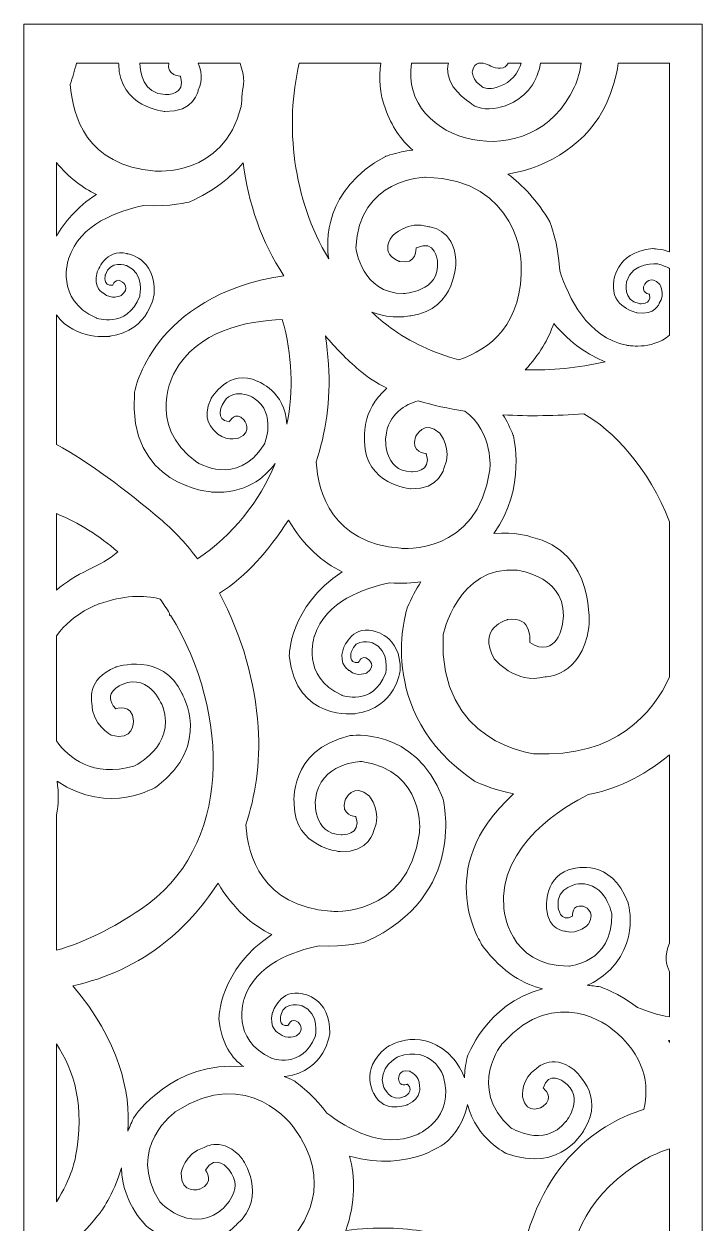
# Model space of a CAD drawing. Header units: centimetres. Extents: x -9 to 8.7, y -13.6 to 13.5.
# Drawn here: x 0.49 to 8.73, y -1.12 to 13.46 of the extents above; entities that cross this region are included whole.
import ezdxf

# ---------------------------------------------------------------- set-up
doc = ezdxf.new("R2010")
doc.units = ezdxf.units.CM
doc.header["$MEASUREMENT"] = 0
doc.layers.add('layer 1', color=7, linetype='Continuous')

msp = doc.modelspace()

# ---------------------------------------------------------------- linework, layer by layer
at = {"layer": 'layer 1', "color": 242, "lineweight": 9}
for points, knots in [([(0.49267, 13.45707), (0.49267, 13.45707), (8.73246, 13.45707), (8.73246, 13.45707), (8.73246, 13.45707), (8.73246, 13.45707), (8.73246, -13.58511), (8.73246, -13.58511), (8.73246, -13.58511), (8.73246, -13.58511), (0.49267, -13.58511), (0.49267, -13.58511), (0.49267, -13.58511), (0.49267, -13.58511), (0.49267, 13.45707), (0.49267, 13.45707)], [0, 0, 0, 0, 0.2, 0.2, 0.2, 0.2, 0.4, 0.4, 0.4, 0.4, 0.6, 0.6, 0.6, 0.6, 1, 1, 1, 1]), ([(1.12887, 12.97983), (1.12887, 12.97983), (1.6427, 12.97983), (1.6427, 12.97983), (1.6427, 12.97983), (1.64324, 12.97247), (1.64374, 12.96852), (1.64374, 12.96852), (1.64374, 12.96852), (1.64841, 12.44371), (2.20346, 12.39469), (2.20346, 12.39469), (2.20346, 12.39469), (2.56093, 12.37755), (2.61115, 12.65274), (2.61115, 12.65274), (2.61115, 12.65274), (2.67077, 12.78246), (2.64309, 12.90226), (2.60955, 12.97983), (2.60955, 12.97983), (2.60955, 12.97983), (3.12027, 12.97983), (3.12027, 12.97983), (3.12027, 12.97983), (3.14654, 12.90162), (3.15909, 12.82713), (3.16472, 12.76675), (3.16472, 12.76675), (3.1499, 12.66287), (3.13947, 12.55806), (3.13334, 12.45276), (3.13334, 12.45276), (2.91342, 11.58748), (2.08594, 11.67099), (2.08594, 11.67099), (2.08594, 11.67099), (1.24742, 11.73427), (1.0825, 12.34532), (1.05562, 12.72198), (1.05562, 12.72198), (1.08314, 12.80505), (1.10773, 12.89096), (1.12887, 12.97983)], [0, 0, 0, 0, 0.08333333, 0.08333333, 0.08333333, 0.08333333, 0.16666667, 0.16666667, 0.16666667, 0.16666667, 0.25, 0.25, 0.25, 0.25, 0.33333333, 0.33333333, 0.33333333, 0.33333333, 0.41666667, 0.41666667, 0.41666667, 0.41666667, 0.5, 0.5, 0.5, 0.5, 0.58333333, 0.58333333, 0.58333333, 0.58333333, 0.66666667, 0.66666667, 0.66666667, 0.66666667, 0.75, 0.75, 0.75, 0.75, 0.83333333, 0.83333333, 0.83333333, 0.83333333, 1, 1, 1, 1]), ([(1.90038, 12.97983), (1.90038, 12.97983), (2.25158, 12.97983), (2.25158, 12.97983), (2.25158, 12.97983), (2.22602, 12.8322), (2.39302, 12.82191), (2.39302, 12.82191), (2.39302, 12.82191), (2.47199, 12.58725), (2.21409, 12.60102), (2.21409, 12.60102), (2.21409, 12.60102), (1.93514, 12.60567), (1.90242, 12.87405), (1.90038, 12.97983)], [0, 0, 0, 0, 0.2, 0.2, 0.2, 0.2, 0.4, 0.4, 0.4, 0.4, 0.6, 0.6, 0.6, 0.6, 1, 1, 1, 1]), ([(3.83795, 12.97983), (3.83795, 12.97983), (4.82844, 12.97983), (4.82844, 12.97983), (4.82844, 12.97983), (4.80156, 12.79954), (4.81658, 12.61051), (4.88462, 12.42713), (4.88462, 12.42713), (4.95821, 12.21761), (5.07361, 12.05122), (5.21629, 11.92472), (5.21629, 11.92472), (5.01543, 11.89921), (4.88604, 11.84812), (4.88604, 11.84812), (4.88604, 11.84812), (4.13235, 11.4457), (4.16472, 10.80321), (4.19589, 10.6022), (4.19589, 10.6022), (3.75628, 11.33878), (3.66149, 12.22485), (3.83795, 12.97983)], [0, 0, 0, 0, 0.14285714, 0.14285714, 0.14285714, 0.14285714, 0.28571429, 0.28571429, 0.28571429, 0.28571429, 0.42857143, 0.42857143, 0.42857143, 0.42857143, 0.57142857, 0.57142857, 0.57142857, 0.57142857, 0.71428571, 0.71428571, 0.71428571, 0.71428571, 1, 1, 1, 1]), ([(5.20263, 12.97983), (5.20263, 12.97983), (5.65142, 12.97983), (5.65142, 12.97983), (5.65142, 12.97983), (5.64577, 12.96012), (5.64219, 12.93967), (5.64063, 12.91839), (5.64063, 12.91839), (5.62522, 12.69793), (5.8731, 12.52318), (5.90669, 12.50625), (5.90669, 12.50625), (5.98173, 12.43353), (6.10457, 12.40848), (6.24997, 12.43768), (6.24997, 12.43768), (6.41167, 12.47092), (6.6164, 12.58157), (6.71262, 12.79446), (6.71262, 12.79446), (6.71262, 12.79446), (6.75022, 12.86342), (6.77017, 12.97983), (6.77017, 12.97983), (6.77017, 12.97983), (7.26283, 12.97983), (7.26283, 12.97983), (7.26283, 12.97983), (7.24966, 12.88033), (7.22343, 12.78403), (7.1825, 12.69394), (7.1825, 12.69394), (6.6706, 11.57136), (5.04542, 12.01406), (5.20263, 12.97983)], [0, 0, 0, 0, 0.1, 0.1, 0.1, 0.1, 0.2, 0.2, 0.2, 0.2, 0.3, 0.3, 0.3, 0.3, 0.4, 0.4, 0.4, 0.4, 0.5, 0.5, 0.5, 0.5, 0.6, 0.6, 0.6, 0.6, 0.7, 0.7, 0.7, 0.7, 0.8, 0.8, 0.8, 0.8, 1, 1, 1, 1]), ([(6.01576, 12.97983), (6.01576, 12.97983), (6.07474, 12.97983), (6.07474, 12.97983), (6.07474, 12.97983), (6.10756, 12.9738), (6.14083, 12.95979), (6.16738, 12.94572), (6.16738, 12.94572), (6.23442, 12.90905), (6.34436, 12.90338), (6.3775, 12.97983), (6.3775, 12.97983), (6.3775, 12.97983), (6.53587, 12.97983), (6.53587, 12.97983), (6.53587, 12.97983), (6.51845, 12.92834), (6.4983, 12.897), (6.4983, 12.897), (6.4983, 12.897), (6.4412, 12.7702), (6.30339, 12.69959), (6.20363, 12.67928), (6.20363, 12.67928), (6.12536, 12.66346), (6.07579, 12.67754), (6.04751, 12.70389), (6.04751, 12.70389), (6.04751, 12.70389), (5.99128, 12.75184), (5.99128, 12.75184), (5.99128, 12.75184), (5.9608, 12.79932), (5.93398, 12.8484), (5.9429, 12.88778), (5.9429, 12.88778), (5.95279, 12.94522), (5.98093, 12.97154), (6.01576, 12.97983)], [0, 0, 0, 0, 0.09090909, 0.09090909, 0.09090909, 0.09090909, 0.18181818, 0.18181818, 0.18181818, 0.18181818, 0.27272727, 0.27272727, 0.27272727, 0.27272727, 0.36363636, 0.36363636, 0.36363636, 0.36363636, 0.45454545, 0.45454545, 0.45454545, 0.45454545, 0.54545455, 0.54545455, 0.54545455, 0.54545455, 0.63636364, 0.63636364, 0.63636364, 0.63636364, 0.72727273, 0.72727273, 0.72727273, 0.72727273, 0.81818182, 0.81818182, 0.81818182, 0.81818182, 1, 1, 1, 1]), ([(7.71535, 12.97983), (7.71535, 12.97983), (8.33938, 12.97983), (8.33938, 12.97983), (8.33938, 12.97983), (8.33938, 12.97983), (8.33938, 10.68868), (8.33938, 10.68868), (8.33938, 10.68868), (8.22439, 10.72849), (8.13305, 10.72783), (8.13305, 10.72783), (8.13305, 10.72783), (7.66395, 10.68731), (7.65856, 10.30994), (7.65856, 10.30994), (7.65856, 10.30994), (7.61715, 10.01717), (7.94567, 9.94829), (7.94567, 9.94829), (7.94567, 9.94829), (8.16071, 9.91105), (8.21349, 10.0647), (8.21349, 10.0647), (8.21349, 10.0647), (8.29123, 10.17956), (8.21559, 10.2965), (8.21559, 10.2965), (8.21559, 10.2965), (8.11084, 10.41356), (8.0373, 10.29695), (8.0373, 10.29695), (8.0373, 10.29695), (7.978, 10.19439), (8.09477, 10.17147), (8.09477, 10.17147), (8.09477, 10.17147), (8.12608, 10.03627), (7.96867, 10.05963), (7.96867, 10.05963), (7.96867, 10.05963), (7.76465, 10.09267), (7.81515, 10.32369), (7.81515, 10.32369), (7.81515, 10.32369), (7.88379, 10.5762), (8.19513, 10.54195), (8.19513, 10.54195), (8.19513, 10.54195), (8.2513, 10.52689), (8.29894, 10.50744), (8.33938, 10.48492), (8.33938, 10.48492), (8.33938, 10.48492), (8.33938, 9.67598), (8.33938, 9.67598), (8.33938, 9.67598), (8.11085, 9.48839), (7.81494, 9.55465), (7.81494, 9.55465), (7.81494, 9.55465), (7.33682, 9.64778), (7.11215, 10.1342), (7.00358, 10.45721), (7.00358, 10.45721), (6.98614, 10.80157), (6.88435, 11.05266), (6.88435, 11.05266), (6.88435, 11.05266), (6.72852, 11.31298), (6.55363, 11.50037), (6.37386, 11.63374), (6.37386, 11.63374), (6.8747, 11.71487), (7.35468, 12.01799), (7.57156, 12.49233), (7.57156, 12.49233), (7.6442, 12.65233), (7.69137, 12.81606), (7.71535, 12.97983)], [0, 0, 0, 0, 0.04761905, 0.04761905, 0.04761905, 0.04761905, 0.0952381, 0.0952381, 0.0952381, 0.0952381, 0.14285714, 0.14285714, 0.14285714, 0.14285714, 0.19047619, 0.19047619, 0.19047619, 0.19047619, 0.23809524, 0.23809524, 0.23809524, 0.23809524, 0.28571429, 0.28571429, 0.28571429, 0.28571429, 0.33333333, 0.33333333, 0.33333333, 0.33333333, 0.38095238, 0.38095238, 0.38095238, 0.38095238, 0.42857143, 0.42857143, 0.42857143, 0.42857143, 0.47619048, 0.47619048, 0.47619048, 0.47619048, 0.52380952, 0.52380952, 0.52380952, 0.52380952, 0.57142857, 0.57142857, 0.57142857, 0.57142857, 0.61904762, 0.61904762, 0.61904762, 0.61904762, 0.66666667, 0.66666667, 0.66666667, 0.66666667, 0.71428571, 0.71428571, 0.71428571, 0.71428571, 0.76190476, 0.76190476, 0.76190476, 0.76190476, 0.80952381, 0.80952381, 0.80952381, 0.80952381, 0.85714286, 0.85714286, 0.85714286, 0.85714286, 0.9047619, 0.9047619, 0.9047619, 0.9047619, 1, 1, 1, 1]), ([(0.88575, 8.34961), (0.88575, 8.34961), (0.88575, 9.92205), (0.88575, 9.92205), (0.88575, 9.92205), (1.12367, 9.60562), (1.53574, 9.66279), (1.53574, 9.66279), (1.53574, 9.66279), (2.02622, 9.7288), (2.07638, 10.18761), (2.07638, 10.18761), (2.07638, 10.18761), (2.0894, 10.62182), (1.74416, 10.6671), (1.74416, 10.6671), (1.74416, 10.6671), (1.48026, 10.73636), (1.38203, 10.44266), (1.38203, 10.44266), (1.38203, 10.44266), (1.32491, 10.24957), (1.46006, 10.18478), (1.46006, 10.18478), (1.46006, 10.18478), (1.55702, 10.10126), (1.67228, 10.15806), (1.67228, 10.15806), (1.67228, 10.15806), (1.79074, 10.24155), (1.69176, 10.32141), (1.69176, 10.32141), (1.69176, 10.32141), (1.60411, 10.38673), (1.57061, 10.28216), (1.57061, 10.28216), (1.57061, 10.28216), (1.44337, 10.26794), (1.4816, 10.40969), (1.4816, 10.40969), (1.4816, 10.40969), (1.5337, 10.59312), (1.74001, 10.52214), (1.74001, 10.52214), (1.74001, 10.52214), (1.96409, 10.43223), (1.8994, 10.15057), (1.8994, 10.15057), (1.8994, 10.15057), (1.73751, 9.74309), (1.36866, 9.88584), (1.36866, 9.88584), (1.36866, 9.88584), (0.86188, 10.10929), (1.03526, 10.60455), (1.03526, 10.60455), (1.03526, 10.60455), (1.17173, 11.03277), (1.64153, 11.18664), (1.94917, 11.25161), (1.94917, 11.25161), (2.26661, 11.23076), (2.50759, 11.29719), (2.50759, 11.29719), (2.50759, 11.29719), (2.80155, 11.42961), (3.00959, 11.59552), (3.15582, 11.77206), (3.15582, 11.77206), (3.21747, 11.28283), (3.37918, 10.80778), (3.65123, 10.39939), (3.65123, 10.39939), (2.04139, 10.15221), (1.83552, 8.98321), (1.83552, 8.98321), (1.83552, 8.98321), (1.73559, 7.8423), (2.77327, 7.76998), (2.77327, 7.76998), (2.77327, 7.76998), (3.1844, 7.74227), (3.4196, 7.94466), (3.54379, 8.11664), (3.54379, 8.11664), (3.35498, 7.65572), (3.03381, 7.25106), (2.60183, 6.95794), (2.60183, 6.95794), (2.47452, 7.12939), (2.33184, 7.28558), (2.17459, 7.41976), (2.17459, 7.41976), (1.70278, 7.81802), (1.28445, 8.13131), (0.88575, 8.34961)], [0, 0, 0, 0, 0.04, 0.04, 0.04, 0.04, 0.08, 0.08, 0.08, 0.08, 0.12, 0.12, 0.12, 0.12, 0.16, 0.16, 0.16, 0.16, 0.2, 0.2, 0.2, 0.2, 0.24, 0.24, 0.24, 0.24, 0.28, 0.28, 0.28, 0.28, 0.32, 0.32, 0.32, 0.32, 0.36, 0.36, 0.36, 0.36, 0.4, 0.4, 0.4, 0.4, 0.44, 0.44, 0.44, 0.44, 0.48, 0.48, 0.48, 0.48, 0.52, 0.52, 0.52, 0.52, 0.56, 0.56, 0.56, 0.56, 0.6, 0.6, 0.6, 0.6, 0.64, 0.64, 0.64, 0.64, 0.68, 0.68, 0.68, 0.68, 0.72, 0.72, 0.72, 0.72, 0.76, 0.76, 0.76, 0.76, 0.8, 0.8, 0.8, 0.8, 0.84, 0.84, 0.84, 0.84, 0.88, 0.88, 0.88, 0.88, 0.92, 0.92, 0.92, 0.92, 1, 1, 1, 1]), ([(0.88575, 10.87818), (0.88575, 10.87818), (0.88575, 11.77375), (0.88575, 11.77375), (0.88575, 11.77375), (1.03505, 11.59291), (1.20164, 11.46755), (1.37272, 11.38633), (1.37272, 11.38633), (1.13094, 11.22744), (0.98001, 11.04478), (0.88575, 10.87818)], [0, 0, 0, 0, 0.25, 0.25, 0.25, 0.25, 0.5, 0.5, 0.5, 0.5, 1, 1, 1, 1]), ([(4.71984, 9.95673), (4.79132, 9.89077), (4.86653, 9.82728), (4.94659, 9.76719), (4.94659, 9.76719), (5.18394, 9.5943), (5.46602, 9.46204), (5.77712, 9.37512), (5.77712, 9.37512), (6.14965, 9.50483), (6.56517, 9.81136), (6.53492, 10.55179), (6.53492, 10.55179), (6.53492, 10.55179), (6.51923, 11.56823), (5.37268, 11.59574), (5.37268, 11.59574), (5.37268, 11.59574), (4.5525, 11.58231), (4.52734, 10.7318), (4.52734, 10.7318), (4.52734, 10.7318), (4.59982, 10.17813), (5.10365, 10.18321), (5.10365, 10.18321), (5.10365, 10.18321), (5.55503, 10.19803), (5.5176, 10.5729), (5.5176, 10.5729), (5.5176, 10.5729), (5.50005, 10.85227), (5.25734, 10.73779), (5.25734, 10.73779), (5.25734, 10.73779), (5.26921, 10.52132), (5.05509, 10.57344), (5.05509, 10.57344), (5.05509, 10.57344), (4.80202, 10.65257), (4.96995, 10.88452), (4.96995, 10.88452), (4.96995, 10.88452), (5.15904, 11.07621), (5.41205, 10.99386), (5.41205, 10.99386), (5.41205, 10.99386), (5.71462, 10.97437), (5.74106, 10.58737), (5.74106, 10.58737), (5.74106, 10.58737), (5.758, 9.98369), (5.19362, 9.91274), (5.19362, 9.91274), (5.19362, 9.91274), (4.96739, 9.85801), (4.71984, 9.95673)], [0, 0, 0, 0, 0.06666667, 0.06666667, 0.06666667, 0.06666667, 0.13333333, 0.13333333, 0.13333333, 0.13333333, 0.2, 0.2, 0.2, 0.2, 0.26666667, 0.26666667, 0.26666667, 0.26666667, 0.33333333, 0.33333333, 0.33333333, 0.33333333, 0.4, 0.4, 0.4, 0.4, 0.46666667, 0.46666667, 0.46666667, 0.46666667, 0.53333333, 0.53333333, 0.53333333, 0.53333333, 0.6, 0.6, 0.6, 0.6, 0.66666667, 0.66666667, 0.66666667, 0.66666667, 0.73333333, 0.73333333, 0.73333333, 0.73333333, 0.8, 0.8, 0.8, 0.8, 0.86666667, 0.86666667, 0.86666667, 0.86666667, 1, 1, 1, 1]), ([(3.68792, 8.59568), (3.76899, 9.00334), (3.75438, 9.43688), (3.63188, 9.86496), (3.63188, 9.86496), (3.19313, 9.85046), (2.59996, 9.73099), (2.32447, 9.22979), (2.32447, 9.22979), (2.32447, 9.22979), (1.95238, 8.59054), (2.59751, 8.13114), (2.59751, 8.13114), (2.59751, 8.13114), (3.07582, 7.82465), (3.41114, 8.34657), (3.41114, 8.34657), (3.41114, 8.34657), (3.57627, 8.72), (3.28733, 8.91218), (3.28733, 8.91218), (3.28733, 8.91218), (3.01943, 9.07339), (2.8996, 8.82643), (2.8996, 8.82643), (2.8996, 8.82643), (2.80424, 8.64472), (2.98756, 8.6253), (2.98756, 8.6253), (2.98756, 8.6253), (3.06304, 8.76408), (3.16556, 8.64844), (3.16556, 8.64844), (3.16556, 8.64844), (3.28283, 8.50235), (3.09894, 8.42504), (3.09894, 8.42504), (3.09894, 8.42504), (2.91729, 8.37593), (2.80427, 8.51969), (2.80427, 8.51969), (2.80427, 8.51969), (2.63506, 8.65493), (2.7668, 8.90579), (2.7668, 8.90579), (2.7668, 8.90579), (2.98291, 9.28762), (3.33419, 9.11377), (3.33419, 9.11377), (3.33419, 9.11377), (3.66708, 8.9973), (3.68792, 8.59568)], [0, 0, 0, 0, 0.07142857, 0.07142857, 0.07142857, 0.07142857, 0.14285714, 0.14285714, 0.14285714, 0.14285714, 0.21428571, 0.21428571, 0.21428571, 0.21428571, 0.28571429, 0.28571429, 0.28571429, 0.28571429, 0.35714286, 0.35714286, 0.35714286, 0.35714286, 0.42857143, 0.42857143, 0.42857143, 0.42857143, 0.5, 0.5, 0.5, 0.5, 0.57142857, 0.57142857, 0.57142857, 0.57142857, 0.64285714, 0.64285714, 0.64285714, 0.64285714, 0.71428571, 0.71428571, 0.71428571, 0.71428571, 0.78571429, 0.78571429, 0.78571429, 0.78571429, 0.85714286, 0.85714286, 0.85714286, 0.85714286, 1, 1, 1, 1]), ([(6.58355, 9.25564), (6.898, 9.2465), (7.22593, 9.27764), (7.5559, 9.35243), (7.5559, 9.35243), (7.36061, 9.43182), (7.13827, 9.57237), (6.93096, 9.81972), (6.93096, 9.81972), (6.86609, 9.62848), (6.75472, 9.4365), (6.58355, 9.25564)], [0, 0, 0, 0, 0.25, 0.25, 0.25, 0.25, 0.5, 0.5, 0.5, 0.5, 1, 1, 1, 1]), ([(4.1549, 9.66954), (4.17353, 9.55324), (4.18647, 9.4381), (4.19363, 9.32531), (4.19363, 9.32531), (4.22146, 8.87416), (4.15706, 8.48172), (4.04313, 8.13771), (4.04313, 8.13771), (4.06999, 7.76106), (4.23492, 7.15001), (5.07344, 7.08673), (5.07344, 7.08673), (5.07344, 7.08673), (6.00662, 6.99241), (6.15445, 8.04019), (6.15445, 8.04019), (6.15445, 8.04019), (6.20032, 8.4984), (5.85179, 8.75409), (5.85179, 8.75409), (5.65046, 8.7834), (5.46004, 8.82478), (5.28408, 8.87962), (5.28408, 8.87962), (5.12915, 8.83618), (4.91926, 8.7246), (4.88872, 8.43779), (4.88872, 8.43779), (4.88872, 8.43779), (4.85405, 8.02254), (5.20159, 8.01676), (5.20159, 8.01676), (5.20159, 8.01676), (5.45948, 8.00299), (5.38053, 8.23764), (5.38053, 8.23764), (5.38053, 8.23764), (5.18087, 8.24991), (5.25152, 8.44056), (5.25152, 8.44056), (5.25152, 8.44056), (5.35111, 8.66403), (5.54573, 8.48533), (5.54573, 8.48533), (5.54573, 8.48533), (5.70116, 8.29153), (5.59865, 8.06848), (5.59865, 8.06848), (5.59865, 8.06848), (5.54843, 7.79329), (5.19095, 7.81043), (5.19095, 7.81043), (5.19095, 7.81043), (4.6359, 7.85945), (4.63123, 8.38427), (4.63123, 8.38427), (4.63123, 8.38427), (4.584, 8.77158), (4.90328, 9.03181), (4.90328, 9.03181), (4.77677, 9.09581), (4.66238, 9.17002), (4.56228, 9.25523), (4.56228, 9.25523), (4.41427, 9.38169), (4.28049, 9.52133), (4.1549, 9.66954)], [0, 0, 0, 0, 0.05555556, 0.05555556, 0.05555556, 0.05555556, 0.11111111, 0.11111111, 0.11111111, 0.11111111, 0.16666667, 0.16666667, 0.16666667, 0.16666667, 0.22222222, 0.22222222, 0.22222222, 0.22222222, 0.27777778, 0.27777778, 0.27777778, 0.27777778, 0.33333333, 0.33333333, 0.33333333, 0.33333333, 0.38888889, 0.38888889, 0.38888889, 0.38888889, 0.44444444, 0.44444444, 0.44444444, 0.44444444, 0.5, 0.5, 0.5, 0.5, 0.55555556, 0.55555556, 0.55555556, 0.55555556, 0.61111111, 0.61111111, 0.61111111, 0.61111111, 0.66666667, 0.66666667, 0.66666667, 0.66666667, 0.72222222, 0.72222222, 0.72222222, 0.72222222, 0.77777778, 0.77777778, 0.77777778, 0.77777778, 0.83333333, 0.83333333, 0.83333333, 0.83333333, 0.88888889, 0.88888889, 0.88888889, 0.88888889, 1, 1, 1, 1]), ([(8.33938, 7.40867), (8.33938, 7.40867), (8.33938, 5.52561), (8.33938, 5.52561), (8.33938, 5.52561), (8.1348, 5.08081), (7.68262, 4.54188), (6.6964, 4.59012), (6.6964, 4.59012), (6.6964, 4.59012), (5.51763, 4.70983), (5.58609, 6.0313), (5.58609, 6.0313), (5.58609, 6.0313), (5.7604, 6.88222), (6.48488, 6.82195), (6.48488, 6.82195), (6.48488, 6.82195), (7.13638, 6.74265), (7.03758, 6.1655), (7.03758, 6.1655), (7.03758, 6.1655), (6.97163, 5.73329), (6.63815, 5.94211), (6.63815, 5.94211), (6.63815, 5.94211), (6.68186, 6.27426), (6.36784, 6.2204), (6.36784, 6.2204), (6.36784, 6.2204), (5.9921, 6.123), (6.20797, 5.74539), (6.20797, 5.74539), (6.20797, 5.74539), (6.45699, 5.42918), (6.82474, 5.52458), (6.82474, 5.52458), (6.82474, 5.52458), (7.26987, 5.52289), (7.35709, 6.12284), (7.35709, 6.12284), (7.35709, 6.12284), (7.45437, 7.05659), (6.64775, 7.22677), (6.64775, 7.22677), (6.64775, 7.22677), (6.45857, 7.29251), (6.20314, 7.26534), (6.20314, 7.26534), (6.60654, 7.82652), (6.43777, 8.45918), (6.43777, 8.45918), (6.43777, 8.45918), (6.40083, 8.55324), (6.35887, 8.63577), (6.31342, 8.70838), (6.31342, 8.70838), (6.62752, 8.69046), (6.95898, 8.69596), (7.29657, 8.72051), (7.29657, 8.72051), (7.63792, 8.53226), (8.09052, 8.06214), (8.33938, 7.40867)], [0, 0, 0, 0, 0.05882353, 0.05882353, 0.05882353, 0.05882353, 0.11764706, 0.11764706, 0.11764706, 0.11764706, 0.17647059, 0.17647059, 0.17647059, 0.17647059, 0.23529412, 0.23529412, 0.23529412, 0.23529412, 0.29411765, 0.29411765, 0.29411765, 0.29411765, 0.35294118, 0.35294118, 0.35294118, 0.35294118, 0.41176471, 0.41176471, 0.41176471, 0.41176471, 0.47058824, 0.47058824, 0.47058824, 0.47058824, 0.52941176, 0.52941176, 0.52941176, 0.52941176, 0.58823529, 0.58823529, 0.58823529, 0.58823529, 0.64705882, 0.64705882, 0.64705882, 0.64705882, 0.70588235, 0.70588235, 0.70588235, 0.70588235, 0.76470588, 0.76470588, 0.76470588, 0.76470588, 0.82352941, 0.82352941, 0.82352941, 0.82352941, 0.88235294, 0.88235294, 0.88235294, 0.88235294, 1, 1, 1, 1]), ([(0.88575, 6.5783), (0.88575, 6.5783), (0.88575, 7.50877), (0.88575, 7.50877), (0.88575, 7.50877), (1.15876, 7.39798), (1.40897, 7.23901), (1.63191, 7.04491), (1.63191, 7.04491), (1.52778, 6.9501), (1.40549, 6.8872), (1.27111, 6.82454), (1.27111, 6.82454), (1.1289, 6.75823), (0.99981, 6.67489), (0.88575, 6.5783)], [0, 0, 0, 0, 0.2, 0.2, 0.2, 0.2, 0.4, 0.4, 0.4, 0.4, 0.6, 0.6, 0.6, 0.6, 1, 1, 1, 1]), ([(5.84575, 0.65467), (5.84863, 0.73052), (5.85859, 0.81171), (5.87746, 0.89858), (5.87746, 0.89858), (5.87746, 0.89858), (6.09878, 1.55017), (6.79457, 1.73591), (6.79457, 1.73591), (6.57333, 1.78501), (6.31847, 1.92586), (6.06946, 2.25093), (6.06946, 2.25093), (6.06946, 2.25093), (5.42403, 3.18961), (6.44237, 4.10182), (6.44237, 4.10182), (6.15217, 4.16366), (5.96808, 4.25794), (5.96808, 4.25794), (5.96808, 4.25794), (4.72441, 5.10864), (5.15103, 6.363), (5.15103, 6.363), (5.15103, 6.363), (5.20179, 6.4835), (5.25742, 6.5883), (5.31629, 6.67978), (5.31629, 6.67978), (5.21798, 6.66699), (5.08574, 6.65755), (4.93666, 6.66733), (4.93666, 6.66733), (4.62903, 6.60239), (4.15924, 6.4485), (4.02275, 6.0203), (4.02275, 6.0203), (4.02275, 6.0203), (3.84938, 5.52501), (4.35615, 5.30159), (4.35615, 5.30159), (4.35615, 5.30159), (4.72501, 5.15883), (4.8869, 5.5663), (4.8869, 5.5663), (4.8869, 5.5663), (4.95156, 5.84798), (4.7275, 5.93788), (4.7275, 5.93788), (4.7275, 5.93788), (4.5212, 6.00886), (4.46909, 5.82542), (4.46909, 5.82542), (4.46909, 5.82542), (4.43086, 5.68366), (4.5581, 5.6979), (4.5581, 5.6979), (4.5581, 5.6979), (4.59159, 5.80246), (4.67925, 5.73714), (4.67925, 5.73714), (4.67925, 5.73714), (4.77825, 5.6573), (4.65978, 5.5738), (4.65978, 5.5738), (4.65978, 5.5738), (4.54452, 5.51698), (4.44756, 5.60052), (4.44756, 5.60052), (4.44756, 5.60052), (4.31241, 5.66532), (4.36952, 5.85841), (4.36952, 5.85841), (4.36952, 5.85841), (4.46777, 6.1521), (4.73165, 6.08284), (4.73165, 6.08284), (4.73165, 6.08284), (5.07691, 6.03756), (5.06389, 5.60333), (5.06389, 5.60333), (5.06389, 5.60333), (5.01371, 5.14452), (4.52325, 5.07851), (4.52325, 5.07851), (4.52325, 5.07851), (3.79968, 4.97796), (3.71654, 5.77942), (3.71654, 5.77942), (3.71654, 5.77942), (3.71219, 6.3762), (4.36022, 6.80208), (4.36022, 6.80208), (4.12205, 6.91513), (3.89256, 7.11367), (3.70637, 7.42854), (3.70637, 7.42854), (3.4599, 7.04984), (3.20265, 6.75378), (2.86675, 6.54049), (2.86675, 6.54049), (3.14269, 6.03052), (3.30496, 5.44726), (3.33866, 4.91619), (3.33866, 4.91619), (3.36649, 4.46504), (3.3021, 4.07259), (3.18816, 3.72859), (3.18816, 3.72859), (3.21504, 3.35195), (3.37995, 2.7409), (4.21848, 2.67762), (4.21848, 2.67762), (4.21848, 2.67762), (5.15165, 2.58328), (5.29949, 3.63108), (5.29949, 3.63108), (5.29949, 3.63108), (5.37486, 4.38416), (4.59813, 4.49816), (4.59813, 4.49816), (4.59813, 4.49816), (4.08297, 4.49096), (4.03377, 4.02867), (4.03377, 4.02867), (4.03377, 4.02867), (3.99909, 3.61343), (4.34662, 3.60765), (4.34662, 3.60765), (4.34662, 3.60765), (4.60452, 3.59386), (4.52555, 3.82853), (4.52555, 3.82853), (4.52555, 3.82853), (4.32592, 3.8408), (4.39656, 4.03145), (4.39656, 4.03145), (4.39656, 4.03145), (4.49614, 4.2549), (4.69076, 4.07622), (4.69076, 4.07622), (4.69076, 4.07622), (4.84622, 3.88241), (4.74368, 3.65936), (4.74368, 3.65936), (4.74368, 3.65936), (4.69346, 3.38417), (4.33598, 3.40131), (4.33598, 3.40131), (4.33598, 3.40131), (3.78094, 3.45034), (3.77627, 3.97515), (3.77627, 3.97515), (3.77627, 3.97515), (3.69566, 4.63595), (4.45645, 4.81123), (4.45645, 4.81123), (4.45645, 4.81123), (5.23768, 4.92873), (5.58281, 4.05006), (5.58281, 4.05006), (5.58281, 4.05006), (5.89766, 2.8703), (4.64012, 2.30382), (4.64012, 2.30382), (4.64012, 2.30382), (4.39914, 2.23739), (4.08169, 2.25821), (4.08169, 2.25821), (3.77406, 2.19327), (3.30427, 2.03939), (3.16779, 1.61118), (3.16779, 1.61118), (3.16779, 1.61118), (2.99441, 1.11589), (3.50119, 0.89247), (3.50119, 0.89247), (3.50119, 0.89247), (3.87005, 0.74972), (4.03192, 1.1572), (4.03192, 1.1572), (4.03192, 1.1572), (4.09662, 1.43886), (3.87254, 1.52875), (3.87254, 1.52875), (3.87254, 1.52875), (3.66624, 1.59974), (3.61413, 1.4163), (3.61413, 1.4163), (3.61413, 1.4163), (3.5759, 1.27454), (3.70314, 1.28879), (3.70314, 1.28879), (3.70314, 1.28879), (3.73664, 1.39334), (3.82429, 1.32802), (3.82429, 1.32802), (3.82429, 1.32802), (3.92328, 1.24818), (3.80481, 1.16469), (3.80481, 1.16469), (3.80481, 1.16469), (3.68955, 1.10787), (3.59259, 1.1914), (3.59259, 1.1914), (3.59259, 1.1914), (3.45744, 1.2562), (3.51456, 1.44929), (3.51456, 1.44929), (3.51456, 1.44929), (3.61279, 1.74298), (3.87668, 1.67371), (3.87668, 1.67371), (3.87668, 1.67371), (4.22194, 1.62845), (4.20891, 1.19421), (4.20891, 1.19421), (4.20891, 1.19421), (4.15875, 0.7354), (3.66827, 0.6694), (3.66827, 0.6694), (3.66827, 0.6694), (3.6638, 0.66875), (3.65551, 0.668), (3.65551, 0.668), (3.6941, 0.65277), (3.73327, 0.63605), (3.77302, 0.61768), (3.77302, 0.61768), (3.77302, 0.61768), (3.98116, 0.47925), (4.17354, 0.22587), (4.17354, 0.22587), (4.42423, 0.03614), (4.8484, -0.21777), (5.26124, -0.04013), (5.26124, -0.04013), (5.26124, -0.04013), (5.74892, 0.15361), (5.58543, 0.68277), (5.58543, 0.68277), (5.58543, 0.68277), (5.45145, 1.0549), (5.03761, 0.91003), (5.03761, 0.91003), (5.03761, 0.91003), (4.78251, 0.77425), (4.86151, 0.5461), (4.86151, 0.5461), (4.86151, 0.5461), (4.94314, 0.34377), (5.11582, 0.42467), (5.11582, 0.42467), (5.11582, 0.42467), (5.24792, 0.48872), (5.15377, 0.57549), (5.15377, 0.57549), (5.15377, 0.57549), (5.05285, 0.53222), (5.04471, 0.64125), (5.04471, 0.64125), (5.04471, 0.64125), (5.04013, 0.76836), (5.18084, 0.73362), (5.18084, 0.73362), (5.18084, 0.73362), (5.2993, 0.68383), (5.29977, 0.55584), (5.29977, 0.55584), (5.29977, 0.55584), (5.33944, 0.4113), (5.15618, 0.32787), (5.15618, 0.32787), (5.15618, 0.32787), (4.86999, 0.20952), (4.74932, 0.45421), (4.74932, 0.45421), (4.74932, 0.45421), (4.55718, 0.74461), (4.89365, 1.01942), (4.89365, 1.01942), (4.89365, 1.01942), (5.273, 1.28229), (5.64435, 0.95517), (5.64435, 0.95517), (5.64435, 0.95517), (5.77561, 0.8405), (5.84575, 0.65467)], [0, 0, 0, 0, 0.01369863, 0.01369863, 0.01369863, 0.01369863, 0.02739726, 0.02739726, 0.02739726, 0.02739726, 0.04109589, 0.04109589, 0.04109589, 0.04109589, 0.05479452, 0.05479452, 0.05479452, 0.05479452, 0.06849315, 0.06849315, 0.06849315, 0.06849315, 0.08219178, 0.08219178, 0.08219178, 0.08219178, 0.09589041, 0.09589041, 0.09589041, 0.09589041, 0.10958904, 0.10958904, 0.10958904, 0.10958904, 0.12328767, 0.12328767, 0.12328767, 0.12328767, 0.1369863, 0.1369863, 0.1369863, 0.1369863, 0.15068493, 0.15068493, 0.15068493, 0.15068493, 0.16438356, 0.16438356, 0.16438356, 0.16438356, 0.17808219, 0.17808219, 0.17808219, 0.17808219, 0.19178082, 0.19178082, 0.19178082, 0.19178082, 0.20547945, 0.20547945, 0.20547945, 0.20547945, 0.21917808, 0.21917808, 0.21917808, 0.21917808, 0.23287671, 0.23287671, 0.23287671, 0.23287671, 0.24657534, 0.24657534, 0.24657534, 0.24657534, 0.26027397, 0.26027397, 0.26027397, 0.26027397, 0.2739726, 0.2739726, 0.2739726, 0.2739726, 0.28767123, 0.28767123, 0.28767123, 0.28767123, 0.30136986, 0.30136986, 0.30136986, 0.30136986, 0.31506849, 0.31506849, 0.31506849, 0.31506849, 0.32876712, 0.32876712, 0.32876712, 0.32876712, 0.34246575, 0.34246575, 0.34246575, 0.34246575, 0.35616438, 0.35616438, 0.35616438, 0.35616438, 0.36986301, 0.36986301, 0.36986301, 0.36986301, 0.38356164, 0.38356164, 0.38356164, 0.38356164, 0.39726027, 0.39726027, 0.39726027, 0.39726027, 0.4109589, 0.4109589, 0.4109589, 0.4109589, 0.42465753, 0.42465753, 0.42465753, 0.42465753, 0.43835616, 0.43835616, 0.43835616, 0.43835616, 0.45205479, 0.45205479, 0.45205479, 0.45205479, 0.46575342, 0.46575342, 0.46575342, 0.46575342, 0.47945205, 0.47945205, 0.47945205, 0.47945205, 0.49315068, 0.49315068, 0.49315068, 0.49315068, 0.50684932, 0.50684932, 0.50684932, 0.50684932, 0.52054795, 0.52054795, 0.52054795, 0.52054795, 0.53424658, 0.53424658, 0.53424658, 0.53424658, 0.54794521, 0.54794521, 0.54794521, 0.54794521, 0.56164384, 0.56164384, 0.56164384, 0.56164384, 0.57534247, 0.57534247, 0.57534247, 0.57534247, 0.5890411, 0.5890411, 0.5890411, 0.5890411, 0.60273973, 0.60273973, 0.60273973, 0.60273973, 0.61643836, 0.61643836, 0.61643836, 0.61643836, 0.63013699, 0.63013699, 0.63013699, 0.63013699, 0.64383562, 0.64383562, 0.64383562, 0.64383562, 0.65753425, 0.65753425, 0.65753425, 0.65753425, 0.67123288, 0.67123288, 0.67123288, 0.67123288, 0.68493151, 0.68493151, 0.68493151, 0.68493151, 0.69863014, 0.69863014, 0.69863014, 0.69863014, 0.71232877, 0.71232877, 0.71232877, 0.71232877, 0.7260274, 0.7260274, 0.7260274, 0.7260274, 0.73972603, 0.73972603, 0.73972603, 0.73972603, 0.75342466, 0.75342466, 0.75342466, 0.75342466, 0.76712329, 0.76712329, 0.76712329, 0.76712329, 0.78082192, 0.78082192, 0.78082192, 0.78082192, 0.79452055, 0.79452055, 0.79452055, 0.79452055, 0.80821918, 0.80821918, 0.80821918, 0.80821918, 0.82191781, 0.82191781, 0.82191781, 0.82191781, 0.83561644, 0.83561644, 0.83561644, 0.83561644, 0.84931507, 0.84931507, 0.84931507, 0.84931507, 0.8630137, 0.8630137, 0.8630137, 0.8630137, 0.87671233, 0.87671233, 0.87671233, 0.87671233, 0.89041096, 0.89041096, 0.89041096, 0.89041096, 0.90410959, 0.90410959, 0.90410959, 0.90410959, 0.91780822, 0.91780822, 0.91780822, 0.91780822, 0.93150685, 0.93150685, 0.93150685, 0.93150685, 0.94520548, 0.94520548, 0.94520548, 0.94520548, 0.95890411, 0.95890411, 0.95890411, 0.95890411, 0.97260274, 0.97260274, 0.97260274, 0.97260274, 1, 1, 1, 1]), ([(0.88575, 2.20321), (0.88575, 2.20321), (0.88575, 3.84495), (0.88575, 3.84495), (0.88575, 3.84495), (0.9149, 3.98023), (0.91682, 4.12045), (0.89394, 4.25701), (0.89394, 4.25701), (1.5336, 3.82831), (2.10693, 4.19291), (2.10693, 4.19291), (2.10693, 4.19291), (2.78385, 4.70062), (2.41384, 5.32003), (2.41384, 5.32003), (2.41384, 5.32003), (2.17876, 5.83802), (1.60725, 5.64289), (1.60725, 5.64289), (1.60725, 5.64289), (1.24549, 5.50292), (1.31656, 5.20818), (1.31656, 5.20818), (1.31656, 5.20818), (1.31289, 4.94213), (1.55203, 4.81833), (1.55203, 4.81833), (1.55203, 4.81833), (1.82333, 4.72673), (1.82388, 4.9919), (1.82388, 4.9919), (1.82388, 4.9919), (1.8102, 5.21183), (1.60698, 5.13633), (1.60698, 5.13633), (1.60698, 5.13633), (1.4257, 5.33417), (1.6873, 5.43376), (1.6873, 5.43376), (1.6873, 5.43376), (2.03422, 5.58065), (2.18217, 5.15393), (2.18217, 5.15393), (2.18217, 5.15393), (2.33638, 4.67425), (1.82908, 4.44091), (1.82908, 4.44091), (1.82908, 4.44091), (1.32601, 4.30094), (1.03531, 4.5404), (0.88575, 4.74629), (0.88575, 4.74629), (0.88575, 4.74629), (0.88575, 6.02376), (0.88575, 6.02376), (0.88575, 6.02376), (1.09751, 6.31059), (1.40591, 6.41161), (1.40591, 6.41161), (1.40591, 6.41161), (1.70068, 6.51647), (1.94517, 6.52248), (2.14688, 6.47058), (2.14688, 6.47058), (2.18727, 6.41324), (2.22604, 6.35469), (2.26298, 6.29492), (2.26298, 6.29492), (2.26298, 6.29492), (2.25966, 6.27201), (2.25966, 6.27201), (2.25966, 6.27201), (2.25966, 6.27201), (2.27442, 6.27633), (2.27442, 6.27633), (2.27442, 6.27633), (3.00459, 5.07827), (3.03191, 3.43772), (1.90674, 2.7004), (1.90674, 2.7004), (1.58073, 2.47702), (1.23297, 2.30125), (0.88575, 2.20321)], [0, 0, 0, 0, 0.04545455, 0.04545455, 0.04545455, 0.04545455, 0.09090909, 0.09090909, 0.09090909, 0.09090909, 0.13636364, 0.13636364, 0.13636364, 0.13636364, 0.18181818, 0.18181818, 0.18181818, 0.18181818, 0.22727273, 0.22727273, 0.22727273, 0.22727273, 0.27272727, 0.27272727, 0.27272727, 0.27272727, 0.31818182, 0.31818182, 0.31818182, 0.31818182, 0.36363636, 0.36363636, 0.36363636, 0.36363636, 0.40909091, 0.40909091, 0.40909091, 0.40909091, 0.45454545, 0.45454545, 0.45454545, 0.45454545, 0.5, 0.5, 0.5, 0.5, 0.54545455, 0.54545455, 0.54545455, 0.54545455, 0.59090909, 0.59090909, 0.59090909, 0.59090909, 0.63636364, 0.63636364, 0.63636364, 0.63636364, 0.68181818, 0.68181818, 0.68181818, 0.68181818, 0.72727273, 0.72727273, 0.72727273, 0.72727273, 0.77272727, 0.77272727, 0.77272727, 0.77272727, 0.81818182, 0.81818182, 0.81818182, 0.81818182, 0.86363636, 0.86363636, 0.86363636, 0.86363636, 0.90909091, 0.90909091, 0.90909091, 0.90909091, 1, 1, 1, 1]), ([(8.33938, 4.57892), (8.33938, 4.57892), (8.33938, 2.29052), (8.33938, 2.29052), (8.33938, 2.29052), (8.26819, 2.13798), (8.299, 2.01744), (8.33938, 1.94143), (8.33938, 1.94143), (8.33938, 1.94143), (8.33938, 1.39506), (8.33938, 1.39506), (8.33938, 1.39506), (8.19446, 1.4174), (8.0585, 1.46306), (7.95004, 1.5064), (7.95004, 1.5064), (7.71668, 1.68518), (7.49739, 1.75765), (7.49739, 1.75765), (7.49739, 1.75765), (7.44171, 1.76692), (7.38789, 1.77356), (7.33567, 1.77801), (7.33567, 1.77801), (7.40089, 1.80341), (7.43808, 1.82672), (7.43808, 1.82672), (7.43808, 1.82672), (8.011, 2.18718), (7.83455, 2.78085), (7.83455, 2.78085), (7.83455, 2.78085), (7.62415, 3.33322), (7.1753, 3.19502), (7.1753, 3.19502), (7.1753, 3.19502), (6.80945, 3.1322), (6.84162, 2.71168), (6.84162, 2.71168), (6.84162, 2.71168), (6.86763, 2.44055), (7.07008, 2.43422), (7.07008, 2.43422), (7.07008, 2.43422), (7.23402, 2.38777), (7.35193, 2.52138), (7.35193, 2.52138), (7.35193, 2.52138), (7.45573, 2.68924), (7.28843, 2.73714), (7.28843, 2.73714), (7.28843, 2.73714), (7.1438, 2.76781), (7.15972, 2.61791), (7.15972, 2.61791), (7.15972, 2.61791), (7.00674, 2.53045), (6.98399, 2.7257), (6.98399, 2.7257), (6.98399, 2.7257), (6.9496, 2.98842), (7.24483, 3.01208), (7.24483, 3.01208), (7.24483, 3.01208), (7.569, 3.0246), (7.63601, 2.64053), (7.63601, 2.64053), (7.63601, 2.64053), (7.6462, 2.04269), (7.11456, 2.01102), (7.11456, 2.01102), (7.11456, 2.01102), (6.37028, 2.00477), (6.32375, 2.71584), (6.32375, 2.71584), (6.32375, 2.71584), (6.25864, 3.49257), (7.07294, 3.95698), (7.34882, 4.09451), (7.34882, 4.09451), (7.6635, 4.1557), (8.00439, 4.29842), (8.33938, 4.57892)], [0, 0, 0, 0, 0.04545455, 0.04545455, 0.04545455, 0.04545455, 0.09090909, 0.09090909, 0.09090909, 0.09090909, 0.13636364, 0.13636364, 0.13636364, 0.13636364, 0.18181818, 0.18181818, 0.18181818, 0.18181818, 0.22727273, 0.22727273, 0.22727273, 0.22727273, 0.27272727, 0.27272727, 0.27272727, 0.27272727, 0.31818182, 0.31818182, 0.31818182, 0.31818182, 0.36363636, 0.36363636, 0.36363636, 0.36363636, 0.40909091, 0.40909091, 0.40909091, 0.40909091, 0.45454545, 0.45454545, 0.45454545, 0.45454545, 0.5, 0.5, 0.5, 0.5, 0.54545455, 0.54545455, 0.54545455, 0.54545455, 0.59090909, 0.59090909, 0.59090909, 0.59090909, 0.63636364, 0.63636364, 0.63636364, 0.63636364, 0.68181818, 0.68181818, 0.68181818, 0.68181818, 0.72727273, 0.72727273, 0.72727273, 0.72727273, 0.77272727, 0.77272727, 0.77272727, 0.77272727, 0.81818182, 0.81818182, 0.81818182, 0.81818182, 0.86363636, 0.86363636, 0.86363636, 0.86363636, 0.90909091, 0.90909091, 0.90909091, 0.90909091, 1, 1, 1, 1]), ([(1.75636, 0.00597), (1.77792, 0.06382), (1.80426, 0.12345), (1.83637, 0.18488), (1.83637, 0.18488), (1.83637, 0.18488), (2.30049, 0.87006), (3.16325, 0.78951), (3.16325, 0.78951), (3.01978, 0.88805), (2.89348, 1.06271), (2.86157, 1.37031), (2.86157, 1.37031), (2.86157, 1.37031), (2.85722, 1.96706), (3.50525, 2.39294), (3.50525, 2.39294), (3.26709, 2.50601), (3.0376, 2.70455), (2.8514, 3.01942), (2.8514, 3.01942), (2.65173, 2.71261), (2.42148, 2.47228), (2.2131, 2.30469), (2.2131, 2.30469), (1.88029, 2.03676), (1.48973, 1.85837), (1.08526, 1.7719), (1.08526, 1.7719), (1.65552, 1.1001), (1.78702, 0.48418), (1.75636, 0.00597)], [0, 0, 0, 0, 0.11111111, 0.11111111, 0.11111111, 0.11111111, 0.22222222, 0.22222222, 0.22222222, 0.22222222, 0.33333333, 0.33333333, 0.33333333, 0.33333333, 0.44444444, 0.44444444, 0.44444444, 0.44444444, 0.55555556, 0.55555556, 0.55555556, 0.55555556, 0.66666667, 0.66666667, 0.66666667, 0.66666667, 0.77777778, 0.77777778, 0.77777778, 0.77777778, 1, 1, 1, 1]), ([(8.02491, 0.26946), (8.09374, 0.56327), (8.04903, 0.92646), (7.62988, 1.25415), (7.62988, 1.25415), (7.62988, 1.25415), (6.96089, 1.80508), (6.31007, 1.07542), (6.31007, 1.07542), (6.31007, 1.07542), (5.86602, 0.53514), (6.40465, 0.04929), (6.40465, 0.04929), (6.40465, 0.04929), (6.80436, -0.20929), (7.07919, 0.12084), (7.07919, 0.12084), (7.07919, 0.12084), (7.31875, 0.42228), (7.05455, 0.6049), (7.05455, 0.6049), (7.05455, 0.6049), (6.86336, 0.74771), (6.80376, 0.52684), (6.80376, 0.52684), (6.80376, 0.52684), (6.95094, 0.41505), (6.79887, 0.30472), (6.79887, 0.30472), (6.79887, 0.30472), (6.60778, 0.184), (6.54979, 0.42113), (6.54979, 0.42113), (6.54979, 0.42113), (6.52963, 0.6498), (6.72281, 0.76872), (6.72281, 0.76872), (6.72281, 0.76872), (6.9025, 0.95451), (7.16851, 0.75805), (7.16851, 0.75805), (7.16851, 0.75805), (7.57004, 0.43581), (7.30458, 0.02999), (7.30458, 0.02999), (7.30458, 0.02999), (7.02776, -0.51932), (6.35308, -0.264), (6.35308, -0.264), (6.35308, -0.264), (5.99745, -0.09705), (5.88111, 0.32849), (5.88111, 0.32849), (5.85979, 0.19363), (5.79129, 0.04396), (5.64386, -0.11348), (5.64386, -0.11348), (5.64386, -0.11348), (5.19607, -0.50797), (4.44966, -0.29778), (4.44966, -0.29778), (4.52039, -0.55174), (4.52091, -0.8552), (4.40518, -1.20221), (4.40518, -1.20221), (4.76777, -1.15187), (5.10021, -1.16821), (5.36332, -1.2157), (5.36332, -1.2157), (5.78384, -1.29139), (6.17459, -1.46941), (6.50503, -1.71817), (6.50503, -1.71817), (6.71713, -0.33429), (7.54875, 0.121), (8.02491, 0.26946)], [0, 0, 0, 0, 0.05, 0.05, 0.05, 0.05, 0.1, 0.1, 0.1, 0.1, 0.15, 0.15, 0.15, 0.15, 0.2, 0.2, 0.2, 0.2, 0.25, 0.25, 0.25, 0.25, 0.3, 0.3, 0.3, 0.3, 0.35, 0.35, 0.35, 0.35, 0.4, 0.4, 0.4, 0.4, 0.45, 0.45, 0.45, 0.45, 0.5, 0.5, 0.5, 0.5, 0.55, 0.55, 0.55, 0.55, 0.6, 0.6, 0.6, 0.6, 0.65, 0.65, 0.65, 0.65, 0.7, 0.7, 0.7, 0.7, 0.75, 0.75, 0.75, 0.75, 0.8, 0.8, 0.8, 0.8, 0.85, 0.85, 0.85, 0.85, 0.9, 0.9, 0.9, 0.9, 1, 1, 1, 1]), ([(0.88575, -0.85215), (0.88575, -0.85215), (0.88575, 1.06772), (0.88575, 1.06772), (0.88575, 1.06772), (1.10148, 0.74727), (1.23751, 0.30187), (1.11933, -0.30277), (1.11933, -0.30277), (1.11933, -0.30277), (1.07223, -0.57815), (0.88575, -0.85215)], [0, 0, 0, 0, 0.25, 0.25, 0.25, 0.25, 0.5, 0.5, 0.5, 0.5, 1, 1, 1, 1]), ([(8.33938, 1.10736), (8.33938, 1.10736), (8.33938, 1.08095), (8.33938, 1.08095), (8.33938, 1.08095), (8.33437, 1.08984), (8.32928, 1.09862), (8.32409, 1.1073), (8.32409, 1.1073), (8.32924, 1.10726), (8.33428, 1.10735), (8.33938, 1.10736)], [0, 0, 0, 0, 0.25, 0.25, 0.25, 0.25, 0.5, 0.5, 0.5, 0.5, 1, 1, 1, 1]), ([(0.88575, -8.58899), (0.88575, -8.58899), (0.88575, -7.41729), (0.88575, -7.41729), (0.88575, -7.41729), (1.11467, -7.36612), (1.26821, -7.21905), (1.26821, -7.21905), (1.26821, -7.21905), (1.65705, -6.84958), (1.40969, -6.41476), (1.40969, -6.41476), (1.40969, -6.41476), (1.22109, -6.13677), (0.99807, -6.14849), (0.88575, -6.17804), (0.88575, -6.17804), (0.88575, -6.17804), (0.88575, -5.36508), (0.88575, -5.36508), (0.88575, -5.36508), (1.01352, -5.25387), (1.08365, -5.1664), (1.08365, -5.1664), (1.08365, -5.1664), (1.69442, -4.1032), (1.11416, -3.34966), (0.88575, -3.11304), (0.88575, -3.11304), (0.88575, -3.11304), (0.88575, -1.50105), (0.88575, -1.50105), (0.88575, -1.50105), (1.06455, -1.37625), (1.24466, -1.20732), (1.4207, -0.9817), (1.4207, -0.9817), (1.4207, -0.9817), (1.57668, -0.77999), (1.67731, -0.43932), (1.67731, -0.43932), (1.68925, -0.89945), (1.99992, -1.16469), (1.99992, -1.16469), (1.99992, -1.16469), (2.63099, -1.62432), (3.07717, -1.13028), (3.07717, -1.13028), (3.07717, -1.13028), (3.47043, -0.78272), (3.14361, -0.33142), (3.14361, -0.33142), (3.14361, -0.33142), (2.92221, -0.05023), (2.68147, -0.1927), (2.68147, -0.1927), (2.68147, -0.1927), (2.44582, -0.26151), (2.40137, -0.50593), (2.40137, -0.50593), (2.40137, -0.50593), (2.39401, -0.77003), (2.62804, -0.69874), (2.62804, -0.69874), (2.62804, -0.69874), (2.81832, -0.62713), (2.69672, -0.46832), (2.69672, -0.46832), (2.69672, -0.46832), (2.82217, -0.25486), (2.98082, -0.45866), (2.98082, -0.45866), (2.98082, -0.45866), (3.20427, -0.7249), (2.86796, -0.9709), (2.86796, -0.9709), (2.86796, -0.9709), (2.48659, -1.23678), (2.14343, -0.85248), (2.14343, -0.85248), (2.14343, -0.85248), (1.72037, -0.19119), (2.3385, 0.24556), (2.3385, 0.24556), (2.3385, 0.24556), (3.22665, 0.82078), (3.76715, 0.05425), (3.76715, 0.05425), (3.76715, 0.05425), (4.26904, -0.62047), (3.91568, -1.14557), (3.64887, -1.41278), (3.64887, -1.41278), (1.09679, -2.50491), (0.93873, -5.93191), (2.77769, -7.70855), (2.77769, -7.70855), (1.99567, -7.91722), (1.38018, -8.21613), (0.88575, -8.58899)], [0, 0, 0, 0, 0.03846154, 0.03846154, 0.03846154, 0.03846154, 0.07692308, 0.07692308, 0.07692308, 0.07692308, 0.11538462, 0.11538462, 0.11538462, 0.11538462, 0.15384615, 0.15384615, 0.15384615, 0.15384615, 0.19230769, 0.19230769, 0.19230769, 0.19230769, 0.23076923, 0.23076923, 0.23076923, 0.23076923, 0.26923077, 0.26923077, 0.26923077, 0.26923077, 0.30769231, 0.30769231, 0.30769231, 0.30769231, 0.34615385, 0.34615385, 0.34615385, 0.34615385, 0.38461538, 0.38461538, 0.38461538, 0.38461538, 0.42307692, 0.42307692, 0.42307692, 0.42307692, 0.46153846, 0.46153846, 0.46153846, 0.46153846, 0.5, 0.5, 0.5, 0.5, 0.53846154, 0.53846154, 0.53846154, 0.53846154, 0.57692308, 0.57692308, 0.57692308, 0.57692308, 0.61538462, 0.61538462, 0.61538462, 0.61538462, 0.65384615, 0.65384615, 0.65384615, 0.65384615, 0.69230769, 0.69230769, 0.69230769, 0.69230769, 0.73076923, 0.73076923, 0.73076923, 0.73076923, 0.76923077, 0.76923077, 0.76923077, 0.76923077, 0.80769231, 0.80769231, 0.80769231, 0.80769231, 0.84615385, 0.84615385, 0.84615385, 0.84615385, 0.88461538, 0.88461538, 0.88461538, 0.88461538, 0.92307692, 0.92307692, 0.92307692, 0.92307692, 1, 1, 1, 1]), ([(8.33938, -0.20861), (8.33938, -0.20861), (8.33938, -1.27996), (8.33938, -1.27996), (8.33938, -1.27996), (8.18778, -1.44983), (8.04333, -1.72186), (8.19846, -2.06428), (8.19846, -2.06428), (8.19846, -2.06428), (8.23552, -2.18411), (8.33938, -2.3166), (8.33938, -2.3166), (8.33938, -2.3166), (8.33938, -3.22918), (8.33938, -3.22918), (8.33938, -3.22918), (7.97052, -3.37246), (7.80146, -3.66606), (7.80146, -3.66606), (7.80146, -3.66606), (7.43715, -4.42977), (8.0522, -4.80699), (8.0522, -4.80699), (8.0522, -4.80699), (8.15087, -4.88399), (8.24796, -4.92278), (8.33938, -4.93656), (8.33938, -4.93656), (8.33938, -4.93656), (8.33938, -5.34756), (8.33938, -5.34756), (8.33938, -5.34756), (8.14634, -5.4121), (7.45505, -5.6836), (6.91514, -6.40831), (6.91514, -6.40831), (6.91027, -6.38576), (6.90509, -6.36309), (6.89961, -6.34025), (6.89961, -6.34025), (6.8081, -5.94895), (6.87782, -5.66962), (6.85388, -5.28116), (6.85388, -5.28116), (6.66967, -5.58961), (6.43334, -5.89176), (6.35832, -6.24574), (6.35832, -6.24574), (6.2921, -6.56119), (6.41239, -6.82172), (6.51941, -7.11009), (6.51941, -7.11009), (6.38898, -7.42661), (6.29202, -7.79611), (6.25002, -8.22697), (6.25002, -8.22697), (5.71456, -8.03676), (5.23929, -7.91586), (4.80513, -7.7881), (4.80513, -7.7881), (5.17679, -7.74949), (5.37453, -7.41475), (5.37453, -7.41475), (5.37453, -7.41475), (5.64928, -6.95408), (5.29381, -6.60211), (5.29381, -6.60211), (5.29381, -6.60211), (4.93417, -6.29824), (4.66291, -6.56064), (4.66291, -6.56064), (4.66291, -6.56064), (4.4262, -6.73784), (4.60915, -7.01925), (4.60915, -7.01925), (4.60915, -7.01925), (4.73446, -7.19793), (4.88058, -7.12694), (4.88058, -7.12694), (4.88058, -7.12694), (5.01685, -7.101), (5.04635, -6.96491), (5.04635, -6.96491), (5.04635, -6.96491), (5.05542, -6.80809), (4.92091, -6.83822), (4.92091, -6.83822), (4.92091, -6.83822), (4.80636, -6.86854), (4.87251, -6.96748), (4.87251, -6.96748), (4.87251, -6.96748), (4.79878, -7.08506), (4.70428, -6.95701), (4.70428, -6.95701), (4.70428, -6.95701), (4.58377, -6.78911), (4.78313, -6.66192), (4.78313, -6.66192), (4.78313, -6.66192), (5.0105, -6.53242), (5.20587, -6.77724), (5.20587, -6.77724), (5.20587, -6.77724), (5.44245, -7.18938), (5.07258, -7.40609), (5.07258, -7.40609), (5.07258, -7.40609), (4.54126, -7.68541), (4.23793, -7.20431), (4.23793, -7.20431), (4.23793, -7.20431), (3.96664, -6.79974), (4.15288, -6.29736), (4.30522, -5.99254), (4.30522, -5.99254), (4.53698, -5.73722), (4.64311, -5.48794), (4.64311, -5.48794), (4.64311, -5.48794), (4.69774, -5.27246), (4.71723, -5.07747), (4.71114, -4.90141), (4.71114, -4.90141), (4.75912, -4.96533), (4.81447, -5.02418), (4.87689, -5.07687), (4.87689, -5.07687), (5.11656, -5.28597), (5.47607, -5.37311), (5.81385, -5.35465), (5.81385, -5.35465), (6.78223, -5.30168), (7.47682, -4.35283), (7.47193, -3.54215), (7.47193, -3.54215), (7.47014, -3.19746), (7.37709, -2.87241), (7.22455, -2.57587), (7.22455, -2.57587), (7.22455, -2.57587), (7.23756, -2.58518), (7.23756, -2.58518), (7.23756, -2.58518), (7.23756, -2.58518), (6.62915, -1.14917), (8.04944, -0.33244), (8.04944, -0.33244), (8.04944, -0.33244), (8.16217, -0.26403), (8.33938, -0.20861)], [0, 0, 0, 0, 0.02564103, 0.02564103, 0.02564103, 0.02564103, 0.05128205, 0.05128205, 0.05128205, 0.05128205, 0.07692308, 0.07692308, 0.07692308, 0.07692308, 0.1025641, 0.1025641, 0.1025641, 0.1025641, 0.12820513, 0.12820513, 0.12820513, 0.12820513, 0.15384615, 0.15384615, 0.15384615, 0.15384615, 0.17948718, 0.17948718, 0.17948718, 0.17948718, 0.20512821, 0.20512821, 0.20512821, 0.20512821, 0.23076923, 0.23076923, 0.23076923, 0.23076923, 0.25641026, 0.25641026, 0.25641026, 0.25641026, 0.28205128, 0.28205128, 0.28205128, 0.28205128, 0.30769231, 0.30769231, 0.30769231, 0.30769231, 0.33333333, 0.33333333, 0.33333333, 0.33333333, 0.35897436, 0.35897436, 0.35897436, 0.35897436, 0.38461538, 0.38461538, 0.38461538, 0.38461538, 0.41025641, 0.41025641, 0.41025641, 0.41025641, 0.43589744, 0.43589744, 0.43589744, 0.43589744, 0.46153846, 0.46153846, 0.46153846, 0.46153846, 0.48717949, 0.48717949, 0.48717949, 0.48717949, 0.51282051, 0.51282051, 0.51282051, 0.51282051, 0.53846154, 0.53846154, 0.53846154, 0.53846154, 0.56410256, 0.56410256, 0.56410256, 0.56410256, 0.58974359, 0.58974359, 0.58974359, 0.58974359, 0.61538462, 0.61538462, 0.61538462, 0.61538462, 0.64102564, 0.64102564, 0.64102564, 0.64102564, 0.66666667, 0.66666667, 0.66666667, 0.66666667, 0.69230769, 0.69230769, 0.69230769, 0.69230769, 0.71794872, 0.71794872, 0.71794872, 0.71794872, 0.74358974, 0.74358974, 0.74358974, 0.74358974, 0.76923077, 0.76923077, 0.76923077, 0.76923077, 0.79487179, 0.79487179, 0.79487179, 0.79487179, 0.82051282, 0.82051282, 0.82051282, 0.82051282, 0.84615385, 0.84615385, 0.84615385, 0.84615385, 0.87179487, 0.87179487, 0.87179487, 0.87179487, 0.8974359, 0.8974359, 0.8974359, 0.8974359, 0.92307692, 0.92307692, 0.92307692, 0.92307692, 0.94871795, 0.94871795, 0.94871795, 0.94871795, 1, 1, 1, 1])]:
    msp.add_open_spline(points, degree=3, knots=knots, dxfattribs=at)

doc.saveas('drawing.dxf')
